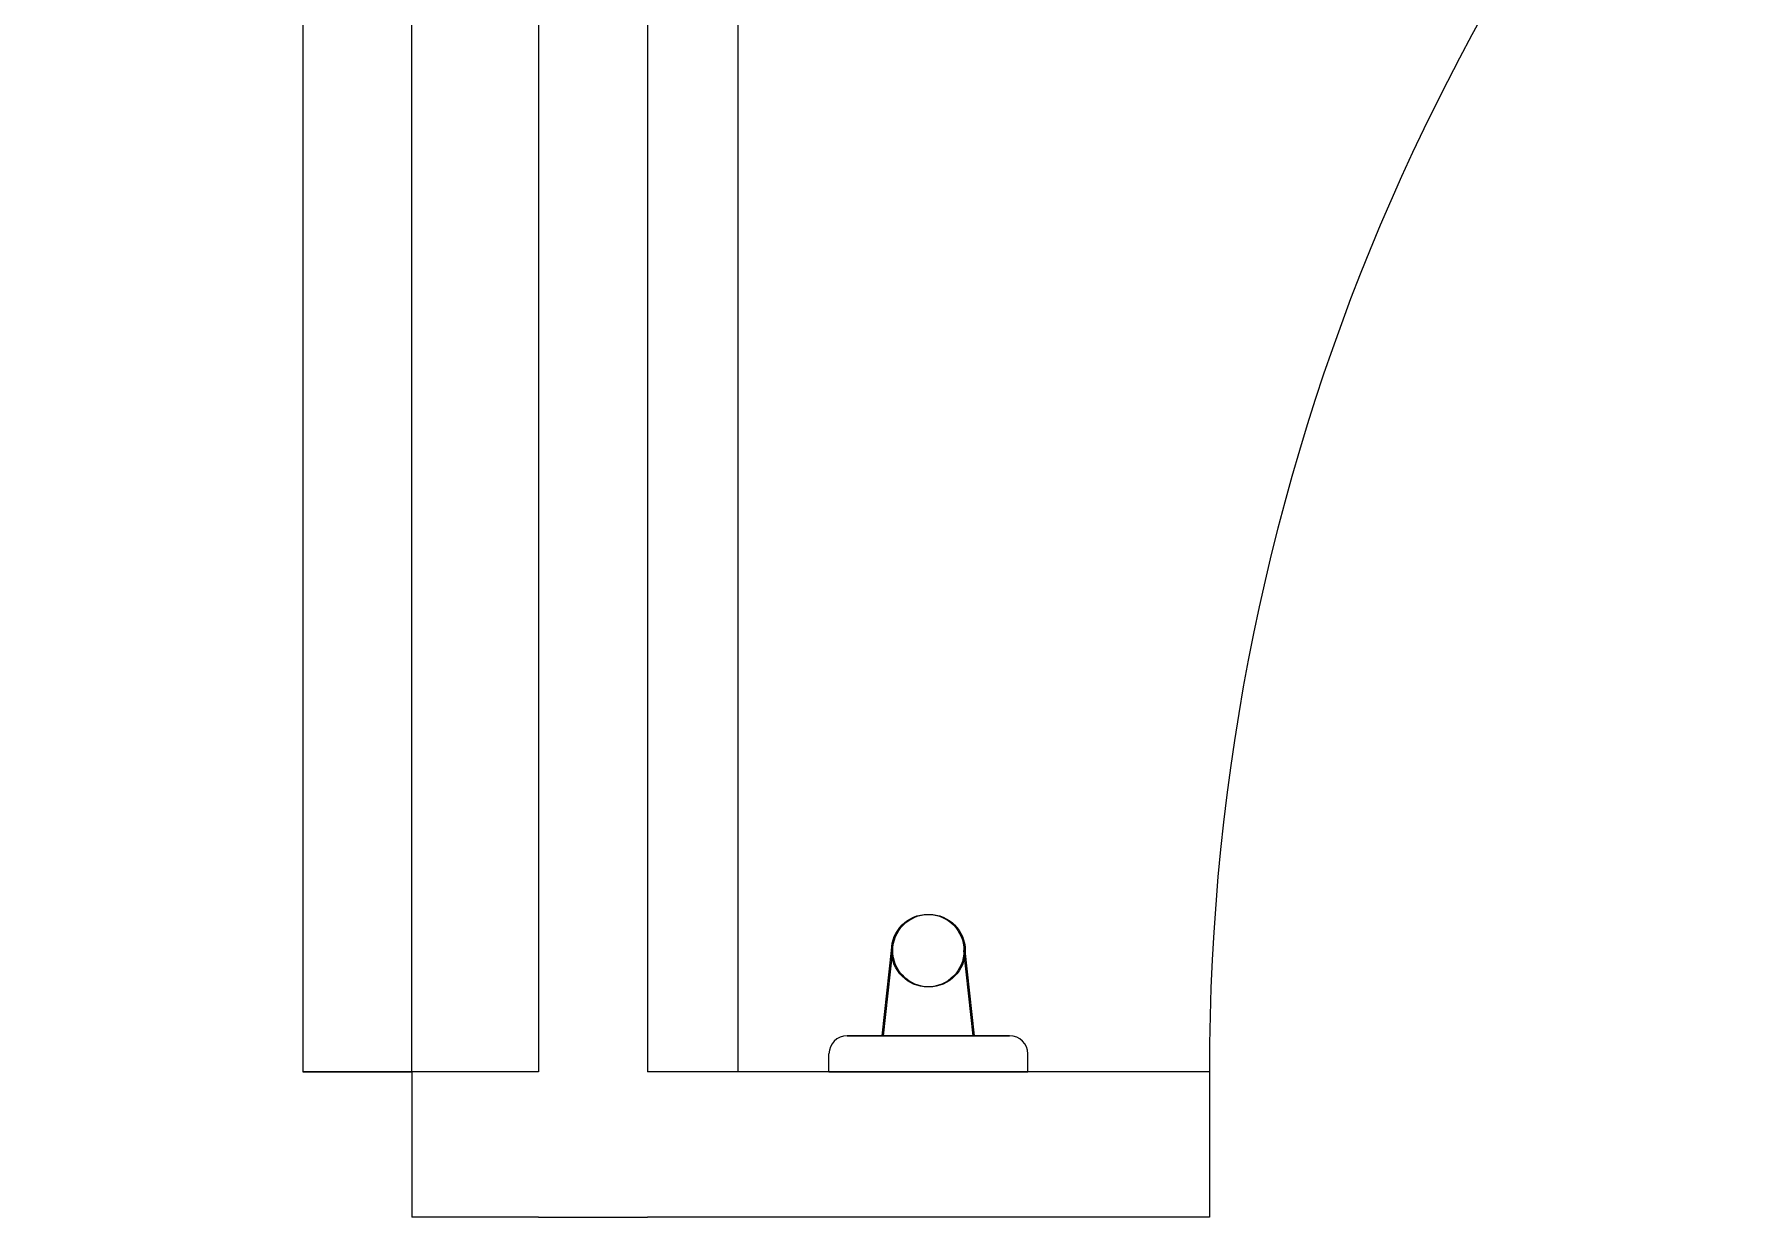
# Model space of a CAD drawing. Header units: millimetres. Extents: x 867 to 1330, y 209 to 507.
# Drawn here: x 1183.6165 to 1184.0851, y 446.0225 to 446.3488 of the extents above; entities that cross this region are included whole.
import ezdxf

# ---------------------------------------------------------------- set-up
doc = ezdxf.new("R2010")
doc.units = ezdxf.units.MM
doc.header["$LTSCALE"] = 5
doc.layers.add('I-ARQ', color=8, linetype='Continuous', lineweight=0)

msp = doc.modelspace()

# ---------------------------------------------------------------- linework, layer by layer
at = {"layer": 'I-ARQ'}
for p, q in [((1183.75566, 447.27254), (1183.75566, 446.06254)), ((1183.78566, 447.27254), (1183.78566, 446.06254)), ((1183.69066, 446.66254), (1183.69066, 446.06254)), ((1183.72066, 446.06254), (1183.72066, 446.66254)), ((1183.81066, 446.06254), (1183.81066, 446.54235)), ((1183.85046, 446.07254), (1183.85299, 446.096)), ((1183.85081, 446.07254), (1183.85333, 446.096)), ((1183.87552, 446.07254), (1183.87299, 446.096)), ((1183.87586, 446.07254), (1183.87333, 446.096)), ((1183.88558, 446.07254), (1183.84075, 446.07254)), ((1183.84075, 446.07254), (1183.88558, 446.07254)), ((1183.83575, 446.06254), (1183.83575, 446.06754)), ((1183.83575, 446.06254), (1183.83575, 446.06754)), ((1183.89058, 446.06254), (1183.89058, 446.06754)), ((1183.89058, 446.06254), (1183.89058, 446.06754)), ((1183.94066, 446.06392), (1183.94066, 446.02254)), ((1183.75566, 446.06254), (1183.69066, 446.06254)), ((1183.69066, 446.06254), (1183.72066, 446.06254)), ((1183.72066, 446.06254), (1183.72066, 446.02254)), ((1183.94066, 446.06254), (1183.78566, 446.06254)), ((1183.89058, 446.06254), (1183.83575, 446.06254)), ((1183.83575, 446.06254), (1183.89058, 446.06254)), ((1183.75566, 446.02254), (1183.72066, 446.02254)), ((1183.75566, 446.02254), (1183.78566, 446.02254)), ((1183.94066, 446.02254), (1183.78566, 446.02254))]:
    msp.add_line(p, q, dxfattribs=at)
for centre in [(1183.86299, 446.096), (1183.86333, 446.096)]:
    msp.add_circle(centre, 0.01, dxfattribs=at)
for centre, radius, start, end in [((1183.72066, 446.06254), 0.6, 90, 180), ((1184.54066, 446.06254), 0.6, 90, 180), ((1183.84075, 446.06754), 0.005, 90, 180), ((1183.84075, 446.06754), 0.005, 90, 180), ((1183.88558, 446.06754), 0.005, 0, 90), ((1183.88558, 446.06754), 0.005, 360, 90)]:
    msp.add_arc(centre, radius, start, end, dxfattribs=at)

doc.saveas('drawing.dxf')
